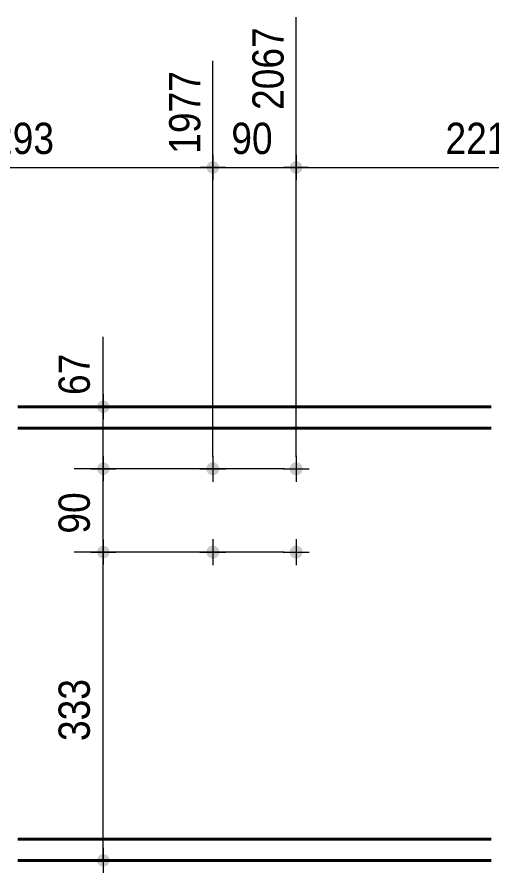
# Model space of a CAD drawing. Header units: millimetres. Extents: x 2 to 410, y 5 to 282.
# Drawn here: x 93.6 to 133, y 119.4 to 190.5 of the extents above; entities that cross this region are included whole.
import ezdxf

# ---------------------------------------------------------------- set-up
doc = ezdxf.new("R2010")
doc.units = ezdxf.units.MM
for name, color, linetype, lineweight in [('Boulon', 7, 'Continuous', 0), ('Cotation', 7, 'Continuous', 0), ('Piece', 2, 'Continuous', 0)]:
    doc.layers.add(name, color=color, linetype=linetype, lineweight=lineweight)
doc.styles.add('ARIAL', font='ARIAL.TTF')

# ---------------------------------------------------------------- blocks, each defined once
blk = doc.blocks.new('*A9')
at = {"layer": 'Boulon'}
for points in [[(116.225, 152.996), (116.227, 153.022), (116.23, 153.048), (116.235, 153.074), (116.24, 153.1), (116.247, 153.126), (116.256, 153.151), (116.265, 153.175), (116.276, 153.2), (116.288, 153.223), (116.301, 153.246), (116.315, 153.269), (116.33, 153.29), (116.346, 153.311), (116.364, 153.331), (116.382, 153.35), (116.401, 153.368), (116.421, 153.386), (116.442, 153.402), (116.464, 153.417), (116.486, 153.431), (116.509, 153.444), (116.532, 153.456), (116.557, 153.467), (116.581, 153.476), (116.606, 153.485), (116.632, 153.492), (116.658, 153.497), (116.684, 153.502), (116.71, 153.505), (116.736, 153.507), (116.763, 153.508), (116.789, 153.507), (116.815, 153.505), (116.842, 153.502), (116.868, 153.497), (116.894, 153.492), (116.919, 153.485), (116.944, 153.476), (116.969, 153.467), (116.993, 153.456), (117.017, 153.444), (117.04, 153.431), (117.062, 153.417), (117.083, 153.402), (117.104, 153.386), (117.124, 153.368), (117.143, 153.35), (117.162, 153.331), (117.179, 153.311), (117.195, 153.29), (117.21, 153.269), (117.225, 153.246), (117.238, 153.223), (117.249, 153.2), (117.26, 153.175), (117.27, 153.151), (117.278, 153.126), (117.285, 153.1), (117.291, 153.074), (117.295, 153.048), (117.299, 153.022), (117.3, 152.996), (117.301, 152.969), (117.3, 152.943), (117.299, 152.917), (117.295, 152.89), (117.291, 152.864), (117.285, 152.839), (117.278, 152.813), (117.27, 152.788), (117.26, 152.763), (117.249, 152.739), (117.238, 152.716), (117.225, 152.693), (117.21, 152.67), (117.195, 152.649), (117.179, 152.628), (117.162, 152.608), (117.143, 152.589), (117.124, 152.57), (117.104, 152.553), (117.083, 152.537), (117.062, 152.522), (117.04, 152.508), (117.017, 152.494), (116.993, 152.483), (116.969, 152.472), (116.944, 152.462), (116.919, 152.454), (116.894, 152.447), (116.868, 152.441), (116.842, 152.437), (116.815, 152.433), (116.789, 152.432), (116.763, 152.431), (116.736, 152.432), (116.71, 152.433), (116.684, 152.437), (116.658, 152.441), (116.632, 152.447), (116.606, 152.454), (116.581, 152.462), (116.557, 152.472), (116.532, 152.483), (116.509, 152.494), (116.486, 152.508), (116.464, 152.522), (116.442, 152.537), (116.421, 152.553), (116.401, 152.57), (116.382, 152.589), (116.364, 152.608), (116.346, 152.628), (116.33, 152.649), (116.315, 152.67), (116.301, 152.693), (116.288, 152.716), (116.276, 152.739), (116.265, 152.763), (116.256, 152.788), (116.247, 152.813), (116.24, 152.839), (116.235, 152.864), (116.23, 152.89), (116.227, 152.917), (116.225, 152.943), (116.224, 152.969)], [(116.225, 146.073), (116.227, 146.099), (116.23, 146.125), (116.235, 146.151), (116.24, 146.177), (116.247, 146.203), (116.256, 146.228), (116.265, 146.252), (116.276, 146.277), (116.288, 146.3), (116.301, 146.323), (116.315, 146.345), (116.33, 146.367), (116.346, 146.388), (116.364, 146.408), (116.382, 146.427), (116.401, 146.445), (116.421, 146.463), (116.442, 146.479), (116.464, 146.494), (116.486, 146.508), (116.509, 146.521), (116.532, 146.533), (116.557, 146.544), (116.581, 146.553), (116.606, 146.562), (116.632, 146.569), (116.658, 146.574), (116.684, 146.579), (116.71, 146.582), (116.736, 146.584), (116.763, 146.585), (116.789, 146.584), (116.815, 146.582), (116.842, 146.579), (116.868, 146.574), (116.894, 146.569), (116.919, 146.562), (116.944, 146.553), (116.969, 146.544), (116.993, 146.533), (117.017, 146.521), (117.04, 146.508), (117.062, 146.494), (117.083, 146.479), (117.104, 146.463), (117.124, 146.445), (117.143, 146.427), (117.162, 146.408), (117.179, 146.388), (117.195, 146.367), (117.21, 146.345), (117.225, 146.323), (117.238, 146.3), (117.249, 146.277), (117.26, 146.252), (117.27, 146.228), (117.278, 146.203), (117.285, 146.177), (117.291, 146.151), (117.295, 146.125), (117.299, 146.099), (117.3, 146.073), (117.301, 146.046), (117.3, 146.02), (117.299, 145.994), (117.295, 145.967), (117.291, 145.941), (117.285, 145.915), (117.278, 145.89), (117.27, 145.865), (117.26, 145.84), (117.249, 145.816), (117.238, 145.792), (117.225, 145.769), (117.21, 145.747), (117.195, 145.726), (117.179, 145.705), (117.162, 145.685), (117.143, 145.666), (117.124, 145.647), (117.104, 145.63), (117.083, 145.614), (117.062, 145.599), (117.04, 145.584), (117.017, 145.571), (116.993, 145.56), (116.969, 145.549), (116.944, 145.539), (116.919, 145.531), (116.894, 145.524), (116.868, 145.518), (116.842, 145.514), (116.815, 145.51), (116.789, 145.508), (116.763, 145.508), (116.736, 145.508), (116.71, 145.51), (116.684, 145.514), (116.658, 145.518), (116.632, 145.524), (116.606, 145.531), (116.581, 145.539), (116.557, 145.549), (116.532, 145.56), (116.509, 145.571), (116.486, 145.584), (116.464, 145.599), (116.442, 145.614), (116.421, 145.63), (116.401, 145.647), (116.382, 145.666), (116.364, 145.685), (116.346, 145.705), (116.33, 145.726), (116.315, 145.747), (116.301, 145.769), (116.288, 145.792), (116.276, 145.816), (116.265, 145.84), (116.256, 145.865), (116.247, 145.89), (116.24, 145.915), (116.235, 145.941), (116.23, 145.967), (116.227, 145.994), (116.225, 146.02), (116.224, 146.046)]]:
    blk.add_hatch(color=256, dxfattribs=at).paths.add_polyline_path(points, flags=17)
at = {"layer": 'Boulon', "linetype": 'Continuous', "lineweight": 0}
for p, q in [((116.763, 154.046), (116.763, 151.892)), ((115.686, 152.969), (117.84, 152.969)), ((116.763, 147.123), (116.763, 144.969)), ((115.686, 146.046), (117.84, 146.046))]:
    blk.add_line(p, q, dxfattribs=at)
blk = doc.blocks.new('*A10')
at = {"layer": 'Boulon'}
for points in [[(109.302, 152.996), (109.304, 153.022), (109.307, 153.048), (109.311, 153.074), (109.317, 153.1), (109.324, 153.126), (109.333, 153.151), (109.342, 153.175), (109.353, 153.2), (109.365, 153.223), (109.378, 153.246), (109.392, 153.269), (109.407, 153.29), (109.423, 153.311), (109.441, 153.331), (109.459, 153.35), (109.478, 153.368), (109.498, 153.386), (109.519, 153.402), (109.54, 153.417), (109.563, 153.431), (109.586, 153.444), (109.609, 153.456), (109.634, 153.467), (109.658, 153.476), (109.683, 153.485), (109.709, 153.492), (109.735, 153.497), (109.761, 153.502), (109.787, 153.505), (109.813, 153.507), (109.84, 153.508), (109.866, 153.507), (109.892, 153.505), (109.919, 153.502), (109.945, 153.497), (109.97, 153.492), (109.996, 153.485), (110.021, 153.476), (110.046, 153.467), (110.07, 153.456), (110.093, 153.444), (110.116, 153.431), (110.139, 153.417), (110.16, 153.402), (110.181, 153.386), (110.201, 153.368), (110.22, 153.35), (110.239, 153.331), (110.256, 153.311), (110.272, 153.29), (110.287, 153.269), (110.301, 153.246), (110.314, 153.223), (110.326, 153.2), (110.337, 153.175), (110.347, 153.151), (110.355, 153.126), (110.362, 153.1), (110.368, 153.074), (110.372, 153.048), (110.375, 153.022), (110.377, 152.996), (110.378, 152.969), (110.377, 152.943), (110.375, 152.917), (110.372, 152.89), (110.368, 152.864), (110.362, 152.839), (110.355, 152.813), (110.347, 152.788), (110.337, 152.763), (110.326, 152.739), (110.314, 152.716), (110.301, 152.693), (110.287, 152.67), (110.272, 152.649), (110.256, 152.628), (110.239, 152.608), (110.22, 152.589), (110.201, 152.57), (110.181, 152.553), (110.16, 152.537), (110.139, 152.522), (110.116, 152.508), (110.093, 152.494), (110.07, 152.483), (110.046, 152.472), (110.021, 152.462), (109.996, 152.454), (109.97, 152.447), (109.945, 152.441), (109.919, 152.437), (109.892, 152.433), (109.866, 152.432), (109.84, 152.431), (109.813, 152.432), (109.787, 152.433), (109.761, 152.437), (109.735, 152.441), (109.709, 152.447), (109.683, 152.454), (109.658, 152.462), (109.634, 152.472), (109.609, 152.483), (109.586, 152.494), (109.563, 152.508), (109.54, 152.522), (109.519, 152.537), (109.498, 152.553), (109.478, 152.57), (109.459, 152.589), (109.441, 152.608), (109.423, 152.628), (109.407, 152.649), (109.392, 152.67), (109.378, 152.693), (109.365, 152.716), (109.353, 152.739), (109.342, 152.763), (109.333, 152.788), (109.324, 152.813), (109.317, 152.839), (109.311, 152.864), (109.307, 152.89), (109.304, 152.917), (109.302, 152.943), (109.301, 152.969)], [(109.302, 146.073), (109.304, 146.099), (109.307, 146.125), (109.311, 146.151), (109.317, 146.177), (109.324, 146.203), (109.333, 146.228), (109.342, 146.252), (109.353, 146.277), (109.365, 146.3), (109.378, 146.323), (109.392, 146.345), (109.407, 146.367), (109.423, 146.388), (109.441, 146.408), (109.459, 146.427), (109.478, 146.445), (109.498, 146.463), (109.519, 146.479), (109.54, 146.494), (109.563, 146.508), (109.586, 146.521), (109.609, 146.533), (109.634, 146.544), (109.658, 146.553), (109.683, 146.562), (109.709, 146.569), (109.735, 146.574), (109.761, 146.579), (109.787, 146.582), (109.813, 146.584), (109.84, 146.585), (109.866, 146.584), (109.892, 146.582), (109.919, 146.579), (109.945, 146.574), (109.97, 146.569), (109.996, 146.562), (110.021, 146.553), (110.046, 146.544), (110.07, 146.533), (110.093, 146.521), (110.116, 146.508), (110.139, 146.494), (110.16, 146.479), (110.181, 146.463), (110.201, 146.445), (110.22, 146.427), (110.239, 146.408), (110.256, 146.388), (110.272, 146.367), (110.287, 146.345), (110.301, 146.323), (110.314, 146.3), (110.326, 146.277), (110.337, 146.252), (110.347, 146.228), (110.355, 146.203), (110.362, 146.177), (110.368, 146.151), (110.372, 146.125), (110.375, 146.099), (110.377, 146.073), (110.378, 146.046), (110.377, 146.02), (110.375, 145.994), (110.372, 145.967), (110.368, 145.941), (110.362, 145.915), (110.355, 145.89), (110.347, 145.865), (110.337, 145.84), (110.326, 145.816), (110.314, 145.792), (110.301, 145.769), (110.287, 145.747), (110.272, 145.726), (110.256, 145.705), (110.239, 145.685), (110.22, 145.666), (110.201, 145.647), (110.181, 145.63), (110.16, 145.614), (110.139, 145.599), (110.116, 145.584), (110.093, 145.571), (110.07, 145.56), (110.046, 145.549), (110.021, 145.539), (109.996, 145.531), (109.97, 145.524), (109.945, 145.518), (109.919, 145.514), (109.892, 145.51), (109.866, 145.508), (109.84, 145.508), (109.813, 145.508), (109.787, 145.51), (109.761, 145.514), (109.735, 145.518), (109.709, 145.524), (109.683, 145.531), (109.658, 145.539), (109.634, 145.549), (109.609, 145.56), (109.586, 145.571), (109.563, 145.584), (109.54, 145.599), (109.519, 145.614), (109.498, 145.63), (109.478, 145.647), (109.459, 145.666), (109.441, 145.685), (109.423, 145.705), (109.407, 145.726), (109.392, 145.747), (109.378, 145.769), (109.365, 145.792), (109.353, 145.816), (109.342, 145.84), (109.333, 145.865), (109.324, 145.89), (109.317, 145.915), (109.311, 145.941), (109.307, 145.967), (109.304, 145.994), (109.302, 146.02), (109.301, 146.046)]]:
    blk.add_hatch(color=256, dxfattribs=at).paths.add_polyline_path(points, flags=17)
at = {"layer": 'Boulon', "linetype": 'Continuous', "lineweight": 0}
for p, q in [((109.84, 154.046), (109.84, 151.892)), ((108.763, 152.969), (110.917, 152.969)), ((109.84, 147.123), (109.84, 144.969)), ((108.763, 146.046), (110.917, 146.046))]:
    blk.add_line(p, q, dxfattribs=at)
blk = doc.blocks.new('*A18')
at = {"layer": 'Piece', "color": 2, "linetype": 'Continuous', "lineweight": 40}
for p, q in [((132.991119, 158.123493), (93.611172, 158.123493)), ((132.991119, 156.354263), (93.611172, 156.354263)), ((132.991119, 122.200416), (93.611172, 122.200416)), ((93.611172, 120.431186), (132.991119, 120.431186))]:
    blk.add_line(p, q, dxfattribs=at)
blk = doc.blocks.new('*A54')
at = {"layer": 'Cotation'}
for points in [[(77.37, 177.486), (77.345, 177.488), (77.319, 177.491), (77.294, 177.495), (77.269, 177.501), (77.245, 177.508), (77.22, 177.516), (77.197, 177.525), (77.173, 177.535), (77.15, 177.547), (77.128, 177.559), (77.107, 177.573), (77.086, 177.588), (77.066, 177.603), (77.046, 177.62), (77.028, 177.638), (77.01, 177.656), (76.994, 177.676), (76.978, 177.696), (76.963, 177.717), (76.95, 177.738), (76.937, 177.76), (76.926, 177.783), (76.915, 177.806), (76.906, 177.83), (76.898, 177.855), (76.891, 177.879), (76.886, 177.904), (76.881, 177.929), (76.878, 177.954), (76.876, 177.98), (76.876, 178.005), (76.876, 178.031), (76.878, 178.056), (76.881, 178.082), (76.886, 178.107), (76.891, 178.132), (76.898, 178.156), (76.906, 178.181), (76.915, 178.204), (76.926, 178.228), (76.937, 178.251), (76.95, 178.273), (76.963, 178.294), (76.978, 178.315), (76.994, 178.335), (77.01, 178.355), (77.028, 178.373), (77.046, 178.391), (77.066, 178.407), (77.086, 178.423), (77.107, 178.438), (77.128, 178.451), (77.15, 178.464), (77.173, 178.476), (77.197, 178.486), (77.22, 178.495), (77.245, 178.503), (77.269, 178.51), (77.294, 178.515), (77.319, 178.52), (77.345, 178.523), (77.37, 178.525), (77.396, 178.525), (77.421, 178.525), (77.447, 178.523), (77.472, 178.52), (77.497, 178.515), (77.522, 178.51), (77.547, 178.503), (77.571, 178.495), (77.595, 178.486), (77.618, 178.476), (77.641, 178.464), (77.663, 178.451), (77.684, 178.438), (77.705, 178.423), (77.725, 178.407), (77.745, 178.391), (77.763, 178.373), (77.781, 178.355), (77.798, 178.335), (77.813, 178.315), (77.828, 178.294), (77.842, 178.273), (77.854, 178.251), (77.866, 178.228), (77.876, 178.204), (77.885, 178.181), (77.893, 178.156), (77.9, 178.132), (77.906, 178.107), (77.91, 178.082), (77.913, 178.056), (77.915, 178.031), (77.916, 178.005), (77.915, 177.98), (77.913, 177.954), (77.91, 177.929), (77.906, 177.904), (77.9, 177.879), (77.893, 177.855), (77.885, 177.83), (77.876, 177.806), (77.866, 177.783), (77.854, 177.76), (77.842, 177.738), (77.828, 177.717), (77.813, 177.696), (77.798, 177.676), (77.781, 177.656), (77.763, 177.638), (77.745, 177.62), (77.725, 177.603), (77.705, 177.588), (77.684, 177.573), (77.663, 177.559), (77.641, 177.547), (77.618, 177.535), (77.595, 177.525), (77.571, 177.516), (77.547, 177.508), (77.522, 177.501), (77.497, 177.495), (77.472, 177.491), (77.447, 177.488), (77.421, 177.486), (77.396, 177.485)], [(109.814, 177.486), (109.789, 177.488), (109.763, 177.491), (109.738, 177.495), (109.713, 177.501), (109.689, 177.508), (109.664, 177.516), (109.641, 177.525), (109.617, 177.535), (109.594, 177.547), (109.572, 177.559), (109.551, 177.573), (109.53, 177.588), (109.51, 177.603), (109.49, 177.62), (109.472, 177.638), (109.454, 177.656), (109.438, 177.676), (109.422, 177.696), (109.407, 177.717), (109.394, 177.738), (109.381, 177.76), (109.37, 177.783), (109.359, 177.806), (109.35, 177.83), (109.342, 177.855), (109.335, 177.879), (109.33, 177.904), (109.325, 177.929), (109.322, 177.954), (109.32, 177.98), (109.32, 178.005), (109.32, 178.031), (109.322, 178.056), (109.325, 178.082), (109.33, 178.107), (109.335, 178.132), (109.342, 178.156), (109.35, 178.181), (109.359, 178.204), (109.37, 178.228), (109.381, 178.251), (109.394, 178.273), (109.407, 178.294), (109.422, 178.315), (109.438, 178.335), (109.454, 178.355), (109.472, 178.373), (109.49, 178.391), (109.51, 178.407), (109.53, 178.423), (109.551, 178.438), (109.572, 178.451), (109.594, 178.464), (109.617, 178.476), (109.641, 178.486), (109.664, 178.495), (109.689, 178.503), (109.713, 178.51), (109.738, 178.515), (109.763, 178.52), (109.789, 178.523), (109.814, 178.525), (109.84, 178.525), (109.865, 178.525), (109.891, 178.523), (109.916, 178.52), (109.941, 178.515), (109.966, 178.51), (109.991, 178.503), (110.015, 178.495), (110.039, 178.486), (110.062, 178.476), (110.085, 178.464), (110.107, 178.451), (110.129, 178.438), (110.149, 178.423), (110.169, 178.407), (110.189, 178.391), (110.207, 178.373), (110.225, 178.355), (110.242, 178.335), (110.257, 178.315), (110.272, 178.294), (110.286, 178.273), (110.298, 178.251), (110.31, 178.228), (110.32, 178.204), (110.329, 178.181), (110.337, 178.156), (110.344, 178.132), (110.35, 178.107), (110.354, 178.082), (110.357, 178.056), (110.359, 178.031), (110.36, 178.005), (110.359, 177.98), (110.357, 177.954), (110.354, 177.929), (110.35, 177.904), (110.344, 177.879), (110.337, 177.855), (110.329, 177.83), (110.32, 177.806), (110.31, 177.783), (110.298, 177.76), (110.286, 177.738), (110.272, 177.717), (110.257, 177.696), (110.242, 177.676), (110.225, 177.656), (110.207, 177.638), (110.189, 177.62), (110.169, 177.603), (110.149, 177.588), (110.129, 177.573), (110.107, 177.559), (110.085, 177.547), (110.062, 177.535), (110.039, 177.525), (110.015, 177.516), (109.991, 177.508), (109.966, 177.501), (109.941, 177.495), (109.916, 177.491), (109.891, 177.488), (109.865, 177.486), (109.84, 177.485)]]:
    blk.add_hatch(color=256, dxfattribs=at).paths.add_polyline_path(points, flags=17)
at = {"layer": 'Cotation', "linetype": 'Continuous', "lineweight": 0}
for p, q in [((77.396, 148.2), (77.396, 188.571)), ((109.84, 153.969), (109.84, 186.859)), ((77.396, 179.045), (77.396, 176.965)), ((109.84, 179.045), (109.84, 176.965)), ((78.436, 178.005), (76.356, 178.005)), ((77.396, 178.005), (76.356, 178.005)), ((77.396, 178.005), (109.84, 178.005)), ((110.88, 178.005), (108.8, 178.005)), ((109.84, 178.005), (110.88, 178.005))]:
    blk.add_line(p, q, dxfattribs=at)
at = {"layer": 'Cotation'}
for p in [(77.396, 178.005), (109.84, 178.005)]:
    blk.add_point(p, dxfattribs=at)
at = {"layer": 'Cotation', "style": 'ARIAL', "width": 0.85}
blk.add_text('1977', height=2.6, rotation=90.00021, dxfattribs=at).set_placement((108.8, 179.145))
blk.add_text('1293', height=2.6, dxfattribs=at).set_placement((89.761, 179.125))
blk = doc.blocks.new('*A55')
at = {"layer": 'Cotation'}
for points in [[(109.814, 177.486), (109.789, 177.488), (109.763, 177.491), (109.738, 177.495), (109.713, 177.501), (109.689, 177.508), (109.664, 177.516), (109.641, 177.525), (109.617, 177.535), (109.594, 177.547), (109.572, 177.559), (109.551, 177.573), (109.53, 177.588), (109.51, 177.603), (109.49, 177.62), (109.472, 177.638), (109.454, 177.656), (109.438, 177.676), (109.422, 177.696), (109.407, 177.717), (109.394, 177.738), (109.381, 177.76), (109.37, 177.783), (109.359, 177.806), (109.35, 177.83), (109.342, 177.855), (109.335, 177.879), (109.33, 177.904), (109.325, 177.929), (109.322, 177.954), (109.32, 177.98), (109.32, 178.005), (109.32, 178.031), (109.322, 178.056), (109.325, 178.082), (109.33, 178.107), (109.335, 178.132), (109.342, 178.156), (109.35, 178.181), (109.359, 178.204), (109.37, 178.228), (109.381, 178.251), (109.394, 178.273), (109.407, 178.294), (109.422, 178.315), (109.438, 178.335), (109.454, 178.355), (109.472, 178.373), (109.49, 178.391), (109.51, 178.407), (109.53, 178.423), (109.551, 178.438), (109.572, 178.451), (109.594, 178.464), (109.617, 178.476), (109.641, 178.486), (109.664, 178.495), (109.689, 178.503), (109.713, 178.51), (109.738, 178.515), (109.763, 178.52), (109.789, 178.523), (109.814, 178.525), (109.84, 178.525), (109.865, 178.525), (109.891, 178.523), (109.916, 178.52), (109.941, 178.515), (109.966, 178.51), (109.991, 178.503), (110.015, 178.495), (110.039, 178.486), (110.062, 178.476), (110.085, 178.464), (110.107, 178.451), (110.129, 178.438), (110.149, 178.423), (110.169, 178.407), (110.189, 178.391), (110.207, 178.373), (110.225, 178.355), (110.242, 178.335), (110.257, 178.315), (110.272, 178.294), (110.286, 178.273), (110.298, 178.251), (110.31, 178.228), (110.32, 178.204), (110.329, 178.181), (110.337, 178.156), (110.344, 178.132), (110.35, 178.107), (110.354, 178.082), (110.357, 178.056), (110.359, 178.031), (110.36, 178.005), (110.359, 177.98), (110.357, 177.954), (110.354, 177.929), (110.35, 177.904), (110.344, 177.879), (110.337, 177.855), (110.329, 177.83), (110.32, 177.806), (110.31, 177.783), (110.298, 177.76), (110.286, 177.738), (110.272, 177.717), (110.257, 177.696), (110.242, 177.676), (110.225, 177.656), (110.207, 177.638), (110.189, 177.62), (110.169, 177.603), (110.149, 177.588), (110.129, 177.573), (110.107, 177.559), (110.085, 177.547), (110.062, 177.535), (110.039, 177.525), (110.015, 177.516), (109.991, 177.508), (109.966, 177.501), (109.941, 177.495), (109.916, 177.491), (109.891, 177.488), (109.865, 177.486), (109.84, 177.485)], [(116.737, 177.486), (116.712, 177.488), (116.686, 177.491), (116.661, 177.495), (116.636, 177.501), (116.612, 177.508), (116.588, 177.516), (116.564, 177.525), (116.54, 177.535), (116.518, 177.547), (116.495, 177.559), (116.474, 177.573), (116.453, 177.588), (116.433, 177.603), (116.413, 177.62), (116.395, 177.638), (116.377, 177.656), (116.361, 177.676), (116.345, 177.696), (116.33, 177.717), (116.317, 177.738), (116.304, 177.76), (116.293, 177.783), (116.282, 177.806), (116.273, 177.83), (116.265, 177.855), (116.258, 177.879), (116.253, 177.904), (116.248, 177.929), (116.245, 177.954), (116.243, 177.98), (116.243, 178.005), (116.243, 178.031), (116.245, 178.056), (116.248, 178.082), (116.253, 178.107), (116.258, 178.132), (116.265, 178.156), (116.273, 178.181), (116.282, 178.204), (116.293, 178.228), (116.304, 178.251), (116.317, 178.273), (116.33, 178.294), (116.345, 178.315), (116.361, 178.335), (116.377, 178.355), (116.395, 178.373), (116.413, 178.391), (116.433, 178.407), (116.453, 178.423), (116.474, 178.438), (116.495, 178.451), (116.518, 178.464), (116.54, 178.476), (116.564, 178.486), (116.588, 178.495), (116.612, 178.503), (116.636, 178.51), (116.661, 178.515), (116.686, 178.52), (116.712, 178.523), (116.737, 178.525), (116.763, 178.525), (116.788, 178.525), (116.814, 178.523), (116.839, 178.52), (116.864, 178.515), (116.889, 178.51), (116.914, 178.503), (116.938, 178.495), (116.962, 178.486), (116.985, 178.476), (117.008, 178.464), (117.03, 178.451), (117.052, 178.438), (117.072, 178.423), (117.093, 178.407), (117.112, 178.391), (117.13, 178.373), (117.148, 178.355), (117.165, 178.335), (117.18, 178.315), (117.195, 178.294), (117.209, 178.273), (117.221, 178.251), (117.233, 178.228), (117.243, 178.204), (117.252, 178.181), (117.26, 178.156), (117.267, 178.132), (117.273, 178.107), (117.277, 178.082), (117.28, 178.056), (117.282, 178.031), (117.283, 178.005), (117.282, 177.98), (117.28, 177.954), (117.277, 177.929), (117.273, 177.904), (117.267, 177.879), (117.26, 177.855), (117.252, 177.83), (117.243, 177.806), (117.233, 177.783), (117.221, 177.76), (117.209, 177.738), (117.195, 177.717), (117.18, 177.696), (117.165, 177.676), (117.148, 177.656), (117.13, 177.638), (117.112, 177.62), (117.093, 177.603), (117.072, 177.588), (117.052, 177.573), (117.03, 177.559), (117.008, 177.547), (116.985, 177.535), (116.962, 177.525), (116.938, 177.516), (116.914, 177.508), (116.889, 177.501), (116.864, 177.495), (116.839, 177.491), (116.814, 177.488), (116.788, 177.486), (116.763, 177.485)]]:
    blk.add_hatch(color=256, dxfattribs=at).paths.add_polyline_path(points, flags=17)
at = {"layer": 'Cotation', "linetype": 'Continuous', "lineweight": 0}
for p, q in [((116.763, 153.969), (116.763, 190.499)), ((109.84, 153.969), (109.84, 186.859)), ((109.84, 179.045), (109.84, 176.965)), ((116.763, 179.045), (116.763, 176.965)), ((110.88, 178.005), (108.8, 178.005)), ((109.84, 178.005), (108.8, 178.005)), ((109.84, 178.005), (116.763, 178.005)), ((117.803, 178.005), (115.723, 178.005)), ((116.763, 178.005), (117.803, 178.005))]:
    blk.add_line(p, q, dxfattribs=at)
at = {"layer": 'Cotation'}
for p in [(109.84, 178.005), (116.763, 178.005)]:
    blk.add_point(p, dxfattribs=at)
at = {"layer": 'Cotation', "style": 'ARIAL', "width": 0.85}
blk.add_text('2067', height=2.6, rotation=90.00021, dxfattribs=at).set_placement((115.723, 182.785))
blk.add_text('90', height=2.6, dxfattribs=at).set_placement((111.373, 179.125))
blk = doc.blocks.new('*A56')
at = {"layer": 'Cotation'}
for points in [[(116.737, 177.486), (116.712, 177.488), (116.686, 177.491), (116.661, 177.495), (116.636, 177.501), (116.612, 177.508), (116.588, 177.516), (116.564, 177.525), (116.54, 177.535), (116.518, 177.547), (116.495, 177.559), (116.474, 177.573), (116.453, 177.588), (116.433, 177.603), (116.413, 177.62), (116.395, 177.638), (116.377, 177.656), (116.361, 177.676), (116.345, 177.696), (116.33, 177.717), (116.317, 177.738), (116.304, 177.76), (116.293, 177.783), (116.282, 177.806), (116.273, 177.83), (116.265, 177.855), (116.258, 177.879), (116.253, 177.904), (116.248, 177.929), (116.245, 177.954), (116.243, 177.98), (116.243, 178.005), (116.243, 178.031), (116.245, 178.056), (116.248, 178.082), (116.253, 178.107), (116.258, 178.132), (116.265, 178.156), (116.273, 178.181), (116.282, 178.204), (116.293, 178.228), (116.304, 178.251), (116.317, 178.273), (116.33, 178.294), (116.345, 178.315), (116.361, 178.335), (116.377, 178.355), (116.395, 178.373), (116.413, 178.391), (116.433, 178.407), (116.453, 178.423), (116.474, 178.438), (116.495, 178.451), (116.518, 178.464), (116.54, 178.476), (116.564, 178.486), (116.588, 178.495), (116.612, 178.503), (116.636, 178.51), (116.661, 178.515), (116.686, 178.52), (116.712, 178.523), (116.737, 178.525), (116.763, 178.525), (116.788, 178.525), (116.814, 178.523), (116.839, 178.52), (116.864, 178.515), (116.889, 178.51), (116.914, 178.503), (116.938, 178.495), (116.962, 178.486), (116.985, 178.476), (117.008, 178.464), (117.03, 178.451), (117.052, 178.438), (117.072, 178.423), (117.093, 178.407), (117.112, 178.391), (117.13, 178.373), (117.148, 178.355), (117.165, 178.335), (117.18, 178.315), (117.195, 178.294), (117.209, 178.273), (117.221, 178.251), (117.233, 178.228), (117.243, 178.204), (117.252, 178.181), (117.26, 178.156), (117.267, 178.132), (117.273, 178.107), (117.277, 178.082), (117.28, 178.056), (117.282, 178.031), (117.283, 178.005), (117.282, 177.98), (117.28, 177.954), (117.277, 177.929), (117.273, 177.904), (117.267, 177.879), (117.26, 177.855), (117.252, 177.83), (117.243, 177.806), (117.233, 177.783), (117.221, 177.76), (117.209, 177.738), (117.195, 177.717), (117.18, 177.696), (117.165, 177.676), (117.148, 177.656), (117.13, 177.638), (117.112, 177.62), (117.093, 177.603), (117.072, 177.588), (117.052, 177.573), (117.03, 177.559), (117.008, 177.547), (116.985, 177.535), (116.962, 177.525), (116.938, 177.516), (116.914, 177.508), (116.889, 177.501), (116.864, 177.495), (116.839, 177.491), (116.814, 177.488), (116.788, 177.486), (116.763, 177.485)], [(149.294, 177.486), (149.269, 177.488), (149.243, 177.491), (149.218, 177.495), (149.193, 177.501), (149.169, 177.508), (149.144, 177.516), (149.121, 177.525), (149.097, 177.535), (149.074, 177.547), (149.052, 177.559), (149.031, 177.573), (149.01, 177.588), (148.99, 177.603), (148.97, 177.62), (148.952, 177.638), (148.934, 177.656), (148.918, 177.676), (148.902, 177.696), (148.887, 177.717), (148.874, 177.738), (148.861, 177.76), (148.849, 177.783), (148.839, 177.806), (148.83, 177.83), (148.822, 177.855), (148.815, 177.879), (148.81, 177.904), (148.805, 177.929), (148.802, 177.954), (148.8, 177.98), (148.8, 178.005), (148.8, 178.031), (148.802, 178.056), (148.805, 178.082), (148.81, 178.107), (148.815, 178.132), (148.822, 178.156), (148.83, 178.181), (148.839, 178.204), (148.849, 178.228), (148.861, 178.251), (148.874, 178.273), (148.887, 178.294), (148.902, 178.315), (148.918, 178.335), (148.934, 178.355), (148.952, 178.373), (148.97, 178.391), (148.99, 178.407), (149.01, 178.423), (149.031, 178.438), (149.052, 178.451), (149.074, 178.464), (149.097, 178.476), (149.121, 178.486), (149.144, 178.495), (149.169, 178.503), (149.193, 178.51), (149.218, 178.515), (149.243, 178.52), (149.269, 178.523), (149.294, 178.525), (149.32, 178.525), (149.345, 178.525), (149.371, 178.523), (149.396, 178.52), (149.421, 178.515), (149.446, 178.51), (149.471, 178.503), (149.495, 178.495), (149.519, 178.486), (149.542, 178.476), (149.565, 178.464), (149.587, 178.451), (149.608, 178.438), (149.629, 178.423), (149.649, 178.407), (149.669, 178.391), (149.687, 178.373), (149.705, 178.355), (149.722, 178.335), (149.737, 178.315), (149.752, 178.294), (149.766, 178.273), (149.778, 178.251), (149.79, 178.228), (149.8, 178.204), (149.809, 178.181), (149.817, 178.156), (149.824, 178.132), (149.83, 178.107), (149.834, 178.082), (149.837, 178.056), (149.839, 178.031), (149.84, 178.005), (149.839, 177.98), (149.837, 177.954), (149.834, 177.929), (149.83, 177.904), (149.824, 177.879), (149.817, 177.855), (149.809, 177.83), (149.8, 177.806), (149.79, 177.783), (149.778, 177.76), (149.766, 177.738), (149.752, 177.717), (149.737, 177.696), (149.722, 177.676), (149.705, 177.656), (149.687, 177.638), (149.669, 177.62), (149.649, 177.603), (149.629, 177.588), (149.608, 177.573), (149.587, 177.559), (149.565, 177.547), (149.542, 177.535), (149.519, 177.525), (149.495, 177.516), (149.471, 177.508), (149.446, 177.501), (149.421, 177.495), (149.396, 177.491), (149.371, 177.488), (149.345, 177.486), (149.32, 177.485)]]:
    blk.add_hatch(color=256, dxfattribs=at).paths.add_polyline_path(points, flags=17)
at = {"layer": 'Cotation', "linetype": 'Continuous', "lineweight": 0}
for p, q in [((116.763, 153.969), (116.763, 190.499)), ((149.32, 153.969), (149.32, 186.859)), ((116.763, 179.045), (116.763, 176.965)), ((149.32, 179.045), (149.32, 176.965)), ((117.803, 178.005), (115.723, 178.005)), ((116.763, 178.005), (115.723, 178.005)), ((116.763, 178.005), (149.32, 178.005)), ((150.36, 178.005), (148.28, 178.005)), ((149.32, 178.005), (150.36, 178.005))]:
    blk.add_line(p, q, dxfattribs=at)
at = {"layer": 'Cotation'}
for p in [(116.763, 178.005), (149.32, 178.005)]:
    blk.add_point(p, dxfattribs=at)
at = {"layer": 'Cotation', "style": 'ARIAL', "width": 0.85}
blk.add_text('4277', height=2.6, rotation=90.00021, dxfattribs=at).set_placement((148.28, 179.145))
blk.add_text('2210', height=2.6, dxfattribs=at).set_placement((129.184, 179.125))
blk = doc.blocks.new('*A80')
at = {"layer": 'Cotation'}
for points in [[(100.702, 145.527), (100.677, 145.529), (100.651, 145.532), (100.626, 145.536), (100.601, 145.542), (100.577, 145.549), (100.552, 145.557), (100.529, 145.566), (100.505, 145.576), (100.482, 145.588), (100.46, 145.6), (100.439, 145.614), (100.418, 145.629), (100.398, 145.644), (100.378, 145.661), (100.36, 145.679), (100.342, 145.697), (100.326, 145.716), (100.31, 145.737), (100.295, 145.757), (100.282, 145.779), (100.269, 145.801), (100.258, 145.824), (100.247, 145.847), (100.238, 145.871), (100.23, 145.895), (100.223, 145.92), (100.218, 145.945), (100.213, 145.97), (100.21, 145.995), (100.208, 146.021), (100.208, 146.046), (100.208, 146.072), (100.21, 146.097), (100.213, 146.123), (100.218, 146.148), (100.223, 146.173), (100.23, 146.197), (100.238, 146.221), (100.247, 146.245), (100.258, 146.269), (100.269, 146.291), (100.282, 146.314), (100.295, 146.335), (100.31, 146.356), (100.326, 146.376), (100.342, 146.395), (100.36, 146.414), (100.378, 146.432), (100.398, 146.448), (100.418, 146.464), (100.439, 146.479), (100.46, 146.492), (100.482, 146.505), (100.505, 146.516), (100.529, 146.527), (100.552, 146.536), (100.577, 146.544), (100.601, 146.551), (100.626, 146.556), (100.651, 146.561), (100.677, 146.564), (100.702, 146.566), (100.728, 146.566), (100.753, 146.566), (100.779, 146.564), (100.804, 146.561), (100.829, 146.556), (100.854, 146.551), (100.879, 146.544), (100.903, 146.536), (100.927, 146.527), (100.95, 146.516), (100.973, 146.505), (100.995, 146.492), (101.016, 146.479), (101.037, 146.464), (101.057, 146.448), (101.077, 146.432), (101.095, 146.414), (101.113, 146.395), (101.13, 146.376), (101.145, 146.356), (101.16, 146.335), (101.174, 146.314), (101.186, 146.291), (101.198, 146.269), (101.208, 146.245), (101.217, 146.221), (101.225, 146.197), (101.232, 146.173), (101.238, 146.148), (101.242, 146.123), (101.245, 146.097), (101.247, 146.072), (101.248, 146.046), (101.247, 146.021), (101.245, 145.995), (101.242, 145.97), (101.238, 145.945), (101.232, 145.92), (101.225, 145.895), (101.217, 145.871), (101.208, 145.847), (101.198, 145.824), (101.186, 145.801), (101.174, 145.779), (101.16, 145.757), (101.145, 145.737), (101.13, 145.716), (101.113, 145.697), (101.095, 145.679), (101.077, 145.661), (101.057, 145.644), (101.037, 145.629), (101.016, 145.614), (100.995, 145.6), (100.973, 145.588), (100.95, 145.576), (100.927, 145.566), (100.903, 145.557), (100.879, 145.549), (100.854, 145.542), (100.829, 145.536), (100.804, 145.532), (100.779, 145.529), (100.753, 145.527), (100.728, 145.526)], [(100.702, 119.912), (100.677, 119.914), (100.651, 119.917), (100.626, 119.921), (100.601, 119.927), (100.577, 119.934), (100.552, 119.942), (100.529, 119.951), (100.505, 119.961), (100.482, 119.973), (100.46, 119.985), (100.439, 119.999), (100.418, 120.014), (100.398, 120.029), (100.378, 120.046), (100.36, 120.063), (100.342, 120.082), (100.326, 120.101), (100.31, 120.121), (100.295, 120.142), (100.282, 120.164), (100.269, 120.186), (100.258, 120.209), (100.247, 120.232), (100.238, 120.256), (100.23, 120.28), (100.223, 120.305), (100.218, 120.33), (100.213, 120.355), (100.21, 120.38), (100.208, 120.406), (100.208, 120.431), (100.208, 120.457), (100.21, 120.482), (100.213, 120.507), (100.218, 120.533), (100.223, 120.558), (100.23, 120.582), (100.238, 120.606), (100.247, 120.63), (100.258, 120.654), (100.269, 120.676), (100.282, 120.699), (100.295, 120.72), (100.31, 120.741), (100.326, 120.761), (100.342, 120.78), (100.36, 120.799), (100.378, 120.816), (100.398, 120.833), (100.418, 120.849), (100.439, 120.864), (100.46, 120.877), (100.482, 120.89), (100.505, 120.901), (100.529, 120.912), (100.552, 120.921), (100.577, 120.929), (100.601, 120.936), (100.626, 120.941), (100.651, 120.946), (100.677, 120.949), (100.702, 120.951), (100.728, 120.951), (100.753, 120.951), (100.779, 120.949), (100.804, 120.946), (100.829, 120.941), (100.854, 120.936), (100.879, 120.929), (100.903, 120.921), (100.927, 120.912), (100.95, 120.901), (100.973, 120.89), (100.995, 120.877), (101.016, 120.864), (101.037, 120.849), (101.057, 120.833), (101.077, 120.816), (101.095, 120.799), (101.113, 120.78), (101.13, 120.761), (101.145, 120.741), (101.16, 120.72), (101.174, 120.699), (101.186, 120.676), (101.198, 120.654), (101.208, 120.63), (101.217, 120.606), (101.225, 120.582), (101.232, 120.558), (101.238, 120.533), (101.242, 120.507), (101.245, 120.482), (101.247, 120.457), (101.248, 120.431), (101.247, 120.406), (101.245, 120.38), (101.242, 120.355), (101.238, 120.33), (101.232, 120.305), (101.225, 120.28), (101.217, 120.256), (101.208, 120.232), (101.198, 120.209), (101.186, 120.186), (101.174, 120.164), (101.16, 120.142), (101.145, 120.121), (101.13, 120.101), (101.113, 120.082), (101.095, 120.063), (101.077, 120.046), (101.057, 120.029), (101.037, 120.014), (101.016, 119.999), (100.995, 119.985), (100.973, 119.973), (100.95, 119.961), (100.927, 119.951), (100.903, 119.942), (100.879, 119.934), (100.854, 119.927), (100.829, 119.921), (100.804, 119.917), (100.779, 119.914), (100.753, 119.912), (100.728, 119.911)]]:
    blk.add_hatch(color=256, dxfattribs=at).paths.add_polyline_path(points, flags=17)
at = {"layer": 'Cotation', "linetype": 'Continuous', "lineweight": 0}
for p, q in [((100.728, 147.086), (100.728, 145.006)), ((100.728, 146.046), (100.728, 147.086)), ((115.763, 146.046), (98.308, 146.046)), ((99.688, 146.046), (101.768, 146.046)), ((100.728, 120.431), (100.728, 146.046)), ((100.728, 121.471), (100.728, 119.391)), ((108.84, 120.431), (98.308, 120.431)), ((99.688, 120.431), (101.768, 120.431)), ((100.728, 120.431), (100.728, 119.391))]:
    blk.add_line(p, q, dxfattribs=at)
at = {"layer": 'Cotation'}
for p in [(100.728, 146.046), (100.728, 120.431)]:
    blk.add_point(p, dxfattribs=at)
at = {"layer": 'Cotation', "style": 'ARIAL', "width": 0.85}
blk.add_text('333', height=2.6, rotation=90.00021, dxfattribs=at).set_placement((99.608, 130.346))
blk = doc.blocks.new('*A81')
at = {"layer": 'Cotation'}
for points in [[(100.702, 152.45), (100.677, 152.452), (100.651, 152.455), (100.626, 152.459), (100.601, 152.465), (100.577, 152.472), (100.552, 152.48), (100.529, 152.489), (100.505, 152.499), (100.482, 152.511), (100.46, 152.523), (100.439, 152.537), (100.418, 152.552), (100.398, 152.567), (100.378, 152.584), (100.36, 152.602), (100.342, 152.62), (100.326, 152.639), (100.31, 152.66), (100.295, 152.68), (100.282, 152.702), (100.269, 152.724), (100.258, 152.747), (100.247, 152.77), (100.238, 152.794), (100.23, 152.818), (100.223, 152.843), (100.218, 152.868), (100.213, 152.893), (100.21, 152.918), (100.208, 152.944), (100.208, 152.969), (100.208, 152.995), (100.21, 153.02), (100.213, 153.046), (100.218, 153.071), (100.223, 153.096), (100.23, 153.12), (100.238, 153.145), (100.247, 153.168), (100.258, 153.192), (100.269, 153.214), (100.282, 153.237), (100.295, 153.258), (100.31, 153.279), (100.326, 153.299), (100.342, 153.319), (100.36, 153.337), (100.378, 153.355), (100.398, 153.371), (100.418, 153.387), (100.439, 153.402), (100.46, 153.415), (100.482, 153.428), (100.505, 153.439), (100.529, 153.45), (100.552, 153.459), (100.577, 153.467), (100.601, 153.474), (100.626, 153.479), (100.651, 153.484), (100.677, 153.487), (100.702, 153.489), (100.728, 153.489), (100.753, 153.489), (100.779, 153.487), (100.804, 153.484), (100.829, 153.479), (100.854, 153.474), (100.879, 153.467), (100.903, 153.459), (100.927, 153.45), (100.95, 153.439), (100.973, 153.428), (100.995, 153.415), (101.016, 153.402), (101.037, 153.387), (101.057, 153.371), (101.077, 153.355), (101.095, 153.337), (101.113, 153.319), (101.13, 153.299), (101.145, 153.279), (101.16, 153.258), (101.174, 153.237), (101.186, 153.214), (101.198, 153.192), (101.208, 153.168), (101.217, 153.145), (101.225, 153.12), (101.232, 153.096), (101.238, 153.071), (101.242, 153.046), (101.245, 153.02), (101.247, 152.995), (101.248, 152.969), (101.247, 152.944), (101.245, 152.918), (101.242, 152.893), (101.238, 152.868), (101.232, 152.843), (101.225, 152.818), (101.217, 152.794), (101.208, 152.77), (101.198, 152.747), (101.186, 152.724), (101.174, 152.702), (101.16, 152.68), (101.145, 152.66), (101.13, 152.639), (101.113, 152.62), (101.095, 152.602), (101.077, 152.584), (101.057, 152.567), (101.037, 152.552), (101.016, 152.537), (100.995, 152.523), (100.973, 152.511), (100.95, 152.499), (100.927, 152.489), (100.903, 152.48), (100.879, 152.472), (100.854, 152.465), (100.829, 152.459), (100.804, 152.455), (100.779, 152.452), (100.753, 152.45), (100.728, 152.449)], [(100.702, 145.527), (100.677, 145.529), (100.651, 145.532), (100.626, 145.536), (100.601, 145.542), (100.577, 145.549), (100.552, 145.557), (100.529, 145.566), (100.505, 145.576), (100.482, 145.588), (100.46, 145.6), (100.439, 145.614), (100.418, 145.629), (100.398, 145.644), (100.378, 145.661), (100.36, 145.679), (100.342, 145.697), (100.326, 145.716), (100.31, 145.737), (100.295, 145.757), (100.282, 145.779), (100.269, 145.801), (100.258, 145.824), (100.247, 145.847), (100.238, 145.871), (100.23, 145.895), (100.223, 145.92), (100.218, 145.945), (100.213, 145.97), (100.21, 145.995), (100.208, 146.021), (100.208, 146.046), (100.208, 146.072), (100.21, 146.097), (100.213, 146.123), (100.218, 146.148), (100.223, 146.173), (100.23, 146.197), (100.238, 146.221), (100.247, 146.245), (100.258, 146.269), (100.269, 146.291), (100.282, 146.314), (100.295, 146.335), (100.31, 146.356), (100.326, 146.376), (100.342, 146.395), (100.36, 146.414), (100.378, 146.432), (100.398, 146.448), (100.418, 146.464), (100.439, 146.479), (100.46, 146.492), (100.482, 146.505), (100.505, 146.516), (100.529, 146.527), (100.552, 146.536), (100.577, 146.544), (100.601, 146.551), (100.626, 146.556), (100.651, 146.561), (100.677, 146.564), (100.702, 146.566), (100.728, 146.566), (100.753, 146.566), (100.779, 146.564), (100.804, 146.561), (100.829, 146.556), (100.854, 146.551), (100.879, 146.544), (100.903, 146.536), (100.927, 146.527), (100.95, 146.516), (100.973, 146.505), (100.995, 146.492), (101.016, 146.479), (101.037, 146.464), (101.057, 146.448), (101.077, 146.432), (101.095, 146.414), (101.113, 146.395), (101.13, 146.376), (101.145, 146.356), (101.16, 146.335), (101.174, 146.314), (101.186, 146.291), (101.198, 146.269), (101.208, 146.245), (101.217, 146.221), (101.225, 146.197), (101.232, 146.173), (101.238, 146.148), (101.242, 146.123), (101.245, 146.097), (101.247, 146.072), (101.248, 146.046), (101.247, 146.021), (101.245, 145.995), (101.242, 145.97), (101.238, 145.945), (101.232, 145.92), (101.225, 145.895), (101.217, 145.871), (101.208, 145.847), (101.198, 145.824), (101.186, 145.801), (101.174, 145.779), (101.16, 145.757), (101.145, 145.737), (101.13, 145.716), (101.113, 145.697), (101.095, 145.679), (101.077, 145.661), (101.057, 145.644), (101.037, 145.629), (101.016, 145.614), (100.995, 145.6), (100.973, 145.588), (100.95, 145.576), (100.927, 145.566), (100.903, 145.557), (100.879, 145.549), (100.854, 145.542), (100.829, 145.536), (100.804, 145.532), (100.779, 145.529), (100.753, 145.527), (100.728, 145.526)]]:
    blk.add_hatch(color=256, dxfattribs=at).paths.add_polyline_path(points, flags=17)
at = {"layer": 'Cotation', "linetype": 'Continuous', "lineweight": 0}
for p, q in [((100.728, 154.009), (100.728, 151.929)), ((100.728, 152.969), (100.728, 154.009)), ((115.763, 152.969), (98.308, 152.969)), ((99.688, 152.969), (101.768, 152.969)), ((100.728, 146.046), (100.728, 152.969)), ((100.728, 147.086), (100.728, 145.006)), ((115.763, 146.046), (98.308, 146.046)), ((99.688, 146.046), (101.768, 146.046)), ((100.728, 146.046), (100.728, 145.006))]:
    blk.add_line(p, q, dxfattribs=at)
at = {"layer": 'Cotation'}
for p in [(100.728, 152.969), (100.728, 146.046)]:
    blk.add_point(p, dxfattribs=at)
at = {"layer": 'Cotation', "style": 'ARIAL', "width": 0.85}
blk.add_text('90', height=2.6, rotation=90.00021, dxfattribs=at).set_placement((99.608, 147.579))
blk = doc.blocks.new('*A82')
at = {"layer": 'Cotation'}
for points in [[(100.702, 157.604), (100.677, 157.606), (100.651, 157.609), (100.626, 157.613), (100.601, 157.619), (100.577, 157.626), (100.552, 157.634), (100.529, 157.643), (100.505, 157.653), (100.482, 157.665), (100.46, 157.677), (100.439, 157.691), (100.418, 157.706), (100.398, 157.722), (100.378, 157.738), (100.36, 157.756), (100.342, 157.774), (100.326, 157.794), (100.31, 157.814), (100.295, 157.835), (100.282, 157.856), (100.269, 157.878), (100.258, 157.901), (100.247, 157.924), (100.238, 157.948), (100.23, 157.973), (100.223, 157.997), (100.218, 158.022), (100.213, 158.047), (100.21, 158.073), (100.208, 158.098), (100.208, 158.123), (100.208, 158.149), (100.21, 158.174), (100.213, 158.2), (100.218, 158.225), (100.223, 158.25), (100.23, 158.274), (100.238, 158.299), (100.247, 158.322), (100.258, 158.346), (100.269, 158.369), (100.282, 158.391), (100.295, 158.412), (100.31, 158.433), (100.326, 158.453), (100.342, 158.473), (100.36, 158.491), (100.378, 158.509), (100.398, 158.525), (100.418, 158.541), (100.439, 158.556), (100.46, 158.57), (100.482, 158.582), (100.505, 158.594), (100.529, 158.604), (100.552, 158.613), (100.577, 158.621), (100.601, 158.628), (100.626, 158.634), (100.651, 158.638), (100.677, 158.641), (100.702, 158.643), (100.728, 158.643), (100.753, 158.643), (100.779, 158.641), (100.804, 158.638), (100.829, 158.634), (100.854, 158.628), (100.879, 158.621), (100.903, 158.613), (100.927, 158.604), (100.95, 158.594), (100.973, 158.582), (100.995, 158.57), (101.016, 158.556), (101.037, 158.541), (101.057, 158.525), (101.077, 158.509), (101.095, 158.491), (101.113, 158.473), (101.13, 158.453), (101.145, 158.433), (101.16, 158.412), (101.174, 158.391), (101.186, 158.369), (101.198, 158.346), (101.208, 158.322), (101.217, 158.299), (101.225, 158.274), (101.232, 158.25), (101.238, 158.225), (101.242, 158.2), (101.245, 158.174), (101.247, 158.149), (101.248, 158.123), (101.247, 158.098), (101.245, 158.073), (101.242, 158.047), (101.238, 158.022), (101.232, 157.997), (101.225, 157.973), (101.217, 157.948), (101.208, 157.924), (101.198, 157.901), (101.186, 157.878), (101.174, 157.856), (101.16, 157.835), (101.145, 157.814), (101.13, 157.794), (101.113, 157.774), (101.095, 157.756), (101.077, 157.738), (101.057, 157.722), (101.037, 157.706), (101.016, 157.691), (100.995, 157.677), (100.973, 157.665), (100.95, 157.653), (100.927, 157.643), (100.903, 157.634), (100.879, 157.626), (100.854, 157.619), (100.829, 157.613), (100.804, 157.609), (100.779, 157.606), (100.753, 157.604), (100.728, 157.603)], [(100.702, 152.45), (100.677, 152.452), (100.651, 152.455), (100.626, 152.459), (100.601, 152.465), (100.577, 152.472), (100.552, 152.48), (100.529, 152.489), (100.505, 152.499), (100.482, 152.511), (100.46, 152.523), (100.439, 152.537), (100.418, 152.552), (100.398, 152.567), (100.378, 152.584), (100.36, 152.602), (100.342, 152.62), (100.326, 152.639), (100.31, 152.66), (100.295, 152.68), (100.282, 152.702), (100.269, 152.724), (100.258, 152.747), (100.247, 152.77), (100.238, 152.794), (100.23, 152.818), (100.223, 152.843), (100.218, 152.868), (100.213, 152.893), (100.21, 152.918), (100.208, 152.944), (100.208, 152.969), (100.208, 152.995), (100.21, 153.02), (100.213, 153.046), (100.218, 153.071), (100.223, 153.096), (100.23, 153.12), (100.238, 153.145), (100.247, 153.168), (100.258, 153.192), (100.269, 153.214), (100.282, 153.237), (100.295, 153.258), (100.31, 153.279), (100.326, 153.299), (100.342, 153.319), (100.36, 153.337), (100.378, 153.355), (100.398, 153.371), (100.418, 153.387), (100.439, 153.402), (100.46, 153.415), (100.482, 153.428), (100.505, 153.439), (100.529, 153.45), (100.552, 153.459), (100.577, 153.467), (100.601, 153.474), (100.626, 153.479), (100.651, 153.484), (100.677, 153.487), (100.702, 153.489), (100.728, 153.489), (100.753, 153.489), (100.779, 153.487), (100.804, 153.484), (100.829, 153.479), (100.854, 153.474), (100.879, 153.467), (100.903, 153.459), (100.927, 153.45), (100.95, 153.439), (100.973, 153.428), (100.995, 153.415), (101.016, 153.402), (101.037, 153.387), (101.057, 153.371), (101.077, 153.355), (101.095, 153.337), (101.113, 153.319), (101.13, 153.299), (101.145, 153.279), (101.16, 153.258), (101.174, 153.237), (101.186, 153.214), (101.198, 153.192), (101.208, 153.168), (101.217, 153.145), (101.225, 153.12), (101.232, 153.096), (101.238, 153.071), (101.242, 153.046), (101.245, 153.02), (101.247, 152.995), (101.248, 152.969), (101.247, 152.944), (101.245, 152.918), (101.242, 152.893), (101.238, 152.868), (101.232, 152.843), (101.225, 152.818), (101.217, 152.794), (101.208, 152.77), (101.198, 152.747), (101.186, 152.724), (101.174, 152.702), (101.16, 152.68), (101.145, 152.66), (101.13, 152.639), (101.113, 152.62), (101.095, 152.602), (101.077, 152.584), (101.057, 152.567), (101.037, 152.552), (101.016, 152.537), (100.995, 152.523), (100.973, 152.511), (100.95, 152.499), (100.927, 152.489), (100.903, 152.48), (100.879, 152.472), (100.854, 152.465), (100.829, 152.459), (100.804, 152.455), (100.779, 152.452), (100.753, 152.45), (100.728, 152.449)]]:
    blk.add_hatch(color=256, dxfattribs=at).paths.add_polyline_path(points, flags=17)
at = {"layer": 'Cotation', "linetype": 'Continuous', "lineweight": 0}
for p, q in [((100.728, 158.123), (100.728, 163.93)), ((100.728, 158.123), (100.728, 163.93)), ((100.728, 159.163), (100.728, 157.083)), ((108.84, 158.123), (98.308, 158.123)), ((99.688, 158.123), (101.768, 158.123)), ((100.728, 152.969), (100.728, 158.123)), ((100.728, 154.009), (100.728, 151.929)), ((115.763, 152.969), (98.308, 152.969)), ((99.688, 152.969), (101.768, 152.969)), ((100.728, 152.969), (100.728, 151.929))]:
    blk.add_line(p, q, dxfattribs=at)
at = {"layer": 'Cotation'}
for p in [(100.728, 158.123), (100.728, 152.969)]:
    blk.add_point(p, dxfattribs=at)
at = {"layer": 'Cotation', "style": 'ARIAL', "width": 0.85}
blk.add_text('67', height=2.6, rotation=90.00021, dxfattribs=at).set_placement((99.608, 159.098))

msp = doc.modelspace()

# ---------------------------------------------------------------- block references
at = {"lineweight": 0}
for name in ['*A55', '*A56', '*A54', '*A82', '*A18', '*A81', '*A10', '*A9', '*A80']:
    msp.add_blockref(name, (0, 0), dxfattribs=at)

doc.saveas('drawing.dxf')
